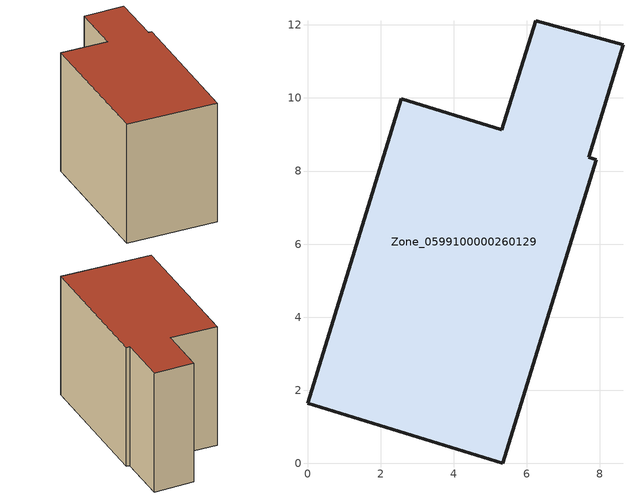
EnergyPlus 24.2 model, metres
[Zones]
Zone_0599100000260129
 floor ground (C_G): 5.34,0 0,1.64 2.56,9.98 5.32,9.13 6.24,12.12 8.63,11.45 7.7,8.37 7.9,8.31 z0
 wall outside (C_F): 0,1.64 5.34,0 7.9,8.31 7.7,8.37 8.63,11.45 6.24,12.12 5.32,9.13 2.56,9.98 0,1.64 z0:7.71
 roof outside (C_R): 8.63,11.45 6.24,12.12 5.32,9.13 2.56,9.98 0,1.64 5.34,0 7.9,8.31 7.7,8.37 z7.71
[BUILDING]
Pand.0599100000260129: North Axis=0; Terrain=City; Loads Convergence Tolerance Value=0.04; Temperature Convergence Tolerance Value=0.4; Solar Distribution=FullExterior; Maximum Number of Warmup Days=25; Minimum Number of Warmup Days=1
[Site:Location]
Rotterdam.The.Hague.AP_ZH_NLD Design_Conditions: Latitude=51.96; Longitude=4.45; Time Zone=1; Elevation=-4.5
[SITE:GROUNDTEMPERATURE:BUILDINGSURFACE]
18, 18, 18, 18, 18, 18, 18, 18, 18, 18, 18, 18
[MATERIAL] Thermal Absorptance=0.9; Solar Absorptance=0.7; Visible Absorptance=0.7
Name | Roughness | Thickness | Conductivity | Density | Specific Heat
G.TC.1975-1991 | MediumSmooth | 0.15 | 0.288461 | 540 | 1210
F.TC.1975-1991 | Rough | 0.3 | 0.230769 | 1920 | 840
R.TC.1975-1991 | MediumRough | 0.2 | 0.153846 | 1500 | 1000
[CONSTRUCTION]
C_G: G.TC.1975-1991
C_F: F.TC.1975-1991
C_R: R.TC.1975-1991
[ZONE]
Zone_0599100000260129: Type=1; Multiplier=1; Ceiling Height=Autocalculate; Volume=Autocalculate; Floor Area=autocalculate; Part of Total Floor Area=Yes
[ZONEINFILTRATION:DESIGNFLOWRATE]
Infil_Zone_0599100000260129: Zone or ZoneList or Space or SpaceList=Zone_0599100000260129; Schedule=AlwaysOn; Design Flow Rate Calculation Method=Flow/Area; Flow Rate per Floor Area=0.003; Constant Term Coefficient=1; Temperature Term Coefficient=0; Velocity Term Coefficient=0; Velocity Squared Term Coefficient=0
[HVACTEMPLATE:ZONE:IDEALLOADSAIRSYSTEM]
Zone_0599100000260129: Maximum Heating Supply Air Temperature=50; Minimum Cooling Supply Air Temperature=13; Maximum Heating Supply Air Humidity Ratio=0.0156; Minimum Cooling Supply Air Humidity Ratio=0.0077; Heating Limit=NoLimit; Cooling Limit=NoLimit; Dehumidification Control Type=ConstantSensibleHeatRatio; Cooling Sensible Heat Ratio=0.7; Dehumidification Setpoint=60; Humidification Control Type=None; Humidification Setpoint=30; Outdoor Air Method=None; Outdoor Air Flow Rate per Person=0.00944; Outdoor Air Flow Rate per Zone Floor Area=0; Outdoor Air Flow Rate per Zone=0; Demand Controlled Ventilation Type=None; Outdoor Air Economizer Type=NoEconomizer; Heat Recovery Type=None; Sensible Heat Recovery Effectiveness=0.7; Latent Heat Recovery Effectiveness=0.65
[ZONECONTROL:THERMOSTAT]
ThermostatControl_Zone_0599100000260129: Zone or ZoneList=Zone_0599100000260129; Control Type Schedule=DualSetpointControlType; Control 1=Thermostat_Zone_0599100000260129; Temperature Difference Between Cutout And Setpoint=0
[THERMOSTATSETPOINT:DUALSETPOINT]
Thermostat_Zone_0599100000260129: Heating Setpoint Temperature Schedule=HeatingSetpoint_Zone_0599100000260129; Cooling Setpoint Temperature Schedule=CoolingSetpoint_Zone_0599100000260129
[SCHEDULE:COMPACT]
HeatingSetpoint_Zone_0599100000260129: Through: 12/31, For: AllDays, Until: 24:00, 21
CoolingSetpoint_Zone_0599100000260129: Through: 12/31, For: AllDays, Until: 24:00, 24
DualSetpointControlType: Through: 12/31, For: AllDays, Until: 24:00, 4
AlwaysOn: Through: 12/31, For: AllDays, Until: 24:00, 1
